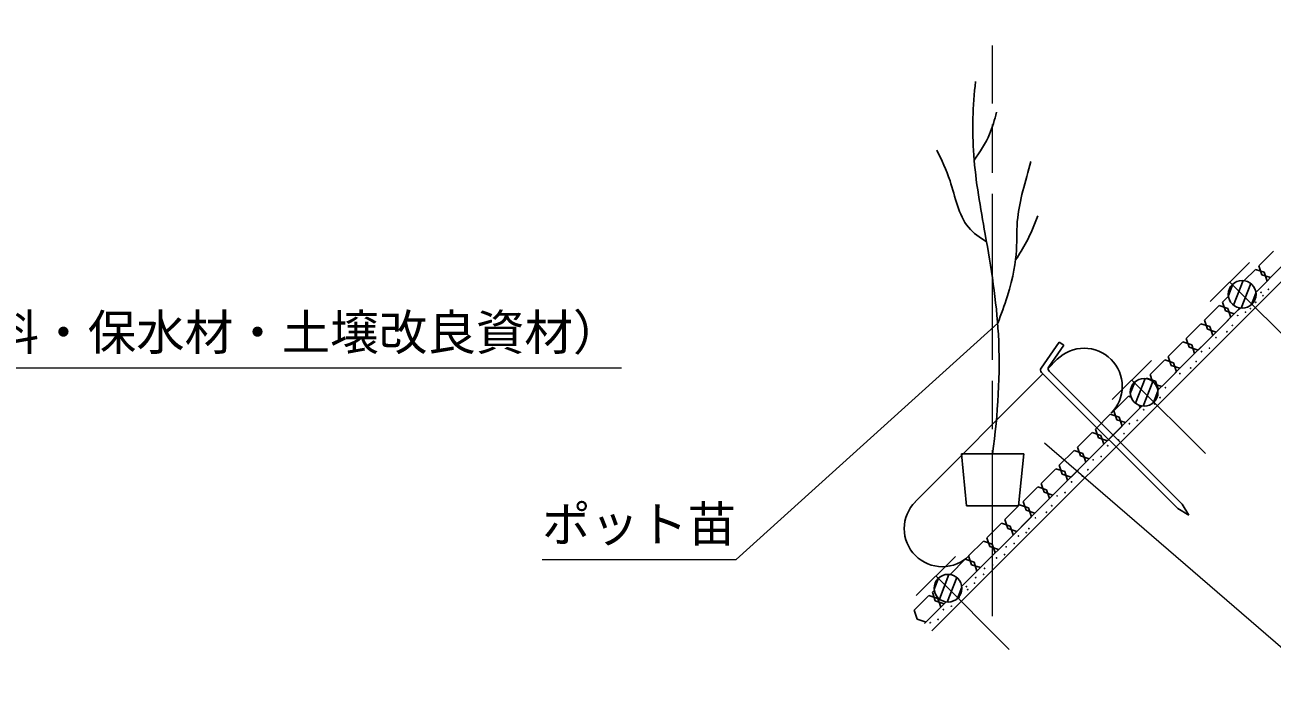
# Model space of a CAD drawing. Units: millimetres, scale not verified. Extents: x 200 to 8200, y 200 to 5825.
# Drawn here: x 1287 to 3086, y 2112 to 3058 of the extents above; entities that cross this region are included whole.
import ezdxf
from ezdxf.enums import TextEntityAlignment as Align

# ---------------------------------------------------------------- set-up
doc = ezdxf.new("R2010")
doc.units = ezdxf.units.MM
doc.header["$LTSCALE"] = 20
doc.linetypes.add('CHAIN', pattern=[18.5, 12, -1.5, 3.5, -1.5])
for name, color, linetype, lineweight in [('C-BMK', 3, 'CHAIN', 13), ('C-STR', 7, 'Continuous', 25), ('C-STR-HTXT', 1, 'Continuous', 13)]:
    doc.layers.add(name, color=color, linetype=linetype, lineweight=lineweight)
doc.styles.add('ＭＳ ゴシック', font='')
doc.styles.get('ＭＳ ゴシック').set_extended_font_data('MS Gothic')

msp = doc.modelspace()

# ---------------------------------------------------------------- linework, layer by layer
at = {"layer": 'C-BMK', "color": 2}
msp.add_line((2683.16, 2204.33), (2683.16, 3028.15), dxfattribs=at)
at = {"layer": 'C-STR'}
for p, q in [((3048.07, 2635.85), (3470.21, 3057.99)), ((3088.37, 2731.31), (3067.16, 2710.1)), ((3053.73, 2715.05), (2997.16, 2658.48)), ((3062.21, 2705.15), (3045.95, 2688.89)), ((3062.21, 2705.15), (3074.94, 2700.91)), ((3071.4, 2697.37), (3067.16, 2710.1)), ((3074.94, 2700.91), (3079.18, 2688.18)), ((3084.13, 2693.13), (3105.35, 2714.34)), ((3131.51, 2580.7), (3025.44, 2686.76)), ((3062.92, 2671.91), (3079.18, 2688.18)), ((3071.4, 2697.37), (3084.13, 2693.13)), ((3079.18, 2688.18), (3084.13, 2693.13)), ((3023.32, 2666.26), (3014.84, 2657.77)), ((3009.89, 2652.82), (2988.67, 2631.61)), ((3005.64, 2614.64), (3037.46, 2646.46)), ((3009.89, 2652.82), (3022.61, 2648.58)), ((3019.08, 2645.04), (3014.84, 2657.77)), ((3019.08, 2645.04), (3031.81, 2640.8)), ((3022.61, 2648.58), (3026.86, 2635.85)), ((3037.46, 2646.46), (3040.29, 2649.29)), ((3037.46, 2646.46), (3040.29, 2649.29)), ((2595.52, 2183.31), (3048.07, 2635.85)), ((2946.14, 2555.14), (3023.32, 2632.32)), ((2992.92, 2618.88), (2988.67, 2631.61)), ((2983.72, 2626.66), (2962.51, 2605.45)), ((2979.48, 2588.48), (3000.69, 2609.69)), ((2983.72, 2626.66), (2996.45, 2622.42)), ((2992.92, 2618.88), (3005.64, 2614.64)), ((2996.45, 2622.42), (3000.69, 2609.69)), ((2779.35, 2600.19), (2753.08, 2562.67)), ((2785.9, 2595.6), (2764.07, 2564.41)), ((2779.35, 2600.18), (2785.9, 2595.6)), ((2957.56, 2600.5), (2936.35, 2579.28)), ((2957.56, 2600.5), (2970.29, 2596.25)), ((2966.75, 2592.72), (2962.51, 2605.45)), ((2966.75, 2592.72), (2979.48, 2588.48)), ((2970.29, 2596.25), (2974.53, 2583.53)), ((2763.19, 2562.07), (2776.31, 2575.24)), ((2912.31, 2573.63), (2855.74, 2517.06)), ((2931.4, 2574.33), (2910.18, 2553.12)), ((2931.4, 2574.33), (2944.12, 2570.09)), ((2940.59, 2566.56), (2936.35, 2579.28)), ((2953.32, 2562.31), (2974.53, 2583.53)), ((2753.64, 2556.26), (2950.24, 2359.67)), ((2764.63, 2558.01), (2956.6, 2366.03)), ((2927.15, 2536.15), (2948.37, 2557.36)), ((2940.59, 2566.56), (2953.32, 2562.31)), ((2944.12, 2570.09), (2948.37, 2557.36)), ((2571.61, 2369.69), (2755.53, 2554.38)), ((2990.09, 2439.28), (2884.02, 2545.34)), ((2905.23, 2548.17), (2904.63, 2547.57)), ((2905.23, 2548.17), (2917.96, 2543.93)), ((2913.14, 2544.25), (2910.18, 2553.12)), ((2917.96, 2543.93), (2922.2, 2531.2)), ((2918.28, 2539.11), (2927.15, 2536.15)), ((2921.6, 2530.6), (2932, 2540.99)), ((2879.07, 2522.01), (2857.86, 2500.79)), ((2879.07, 2522.01), (2883.11, 2520.66)), ((2921.6, 2530.6), (2922.2, 2531.2)), ((2724.5, 2333.5), (2898.98, 2507.97)), ((2862.1, 2488.07), (2857.86, 2500.79)), ((2874.83, 2483.82), (2896.04, 2505.04)), ((2894.69, 2509.08), (2896.04, 2505.04)), ((2852.91, 2495.84), (2831.69, 2474.63)), ((2852.91, 2495.84), (2865.64, 2491.6)), ((2862.1, 2488.07), (2874.83, 2483.82)), ((2865.64, 2491.6), (2869.88, 2478.87)), ((2826.74, 2469.68), (2805.53, 2448.47)), ((2826.74, 2469.68), (2839.47, 2465.44)), ((2835.94, 2461.9), (2831.69, 2474.63)), ((2839.47, 2465.44), (2843.72, 2452.71)), ((2848.67, 2457.66), (2869.88, 2478.87)), ((2809.77, 2435.74), (2805.53, 2448.47)), ((2822.5, 2431.5), (2843.72, 2452.71)), ((2835.94, 2461.9), (2848.67, 2457.66)), ((2800.58, 2443.52), (2779.37, 2422.31)), ((2800.58, 2443.52), (2813.31, 2439.28)), ((2809.77, 2435.74), (2822.5, 2431.5)), ((2813.31, 2439.28), (2817.55, 2426.55)), ((2774.42, 2417.36), (2753.21, 2396.14)), ((2774.42, 2417.36), (2787.15, 2413.11)), ((2783.61, 2409.58), (2779.37, 2422.31)), ((2787.15, 2413.11), (2791.39, 2400.39)), ((2796.34, 2405.34), (2817.55, 2426.55)), ((2757.45, 2383.41), (2753.21, 2396.14)), ((2770.18, 2379.17), (2791.39, 2400.39)), ((2783.61, 2409.58), (2796.34, 2405.34)), ((2748.26, 2391.19), (2727.04, 2369.98)), ((2748.26, 2391.19), (2760.98, 2386.95)), ((2757.45, 2383.41), (2770.18, 2379.17)), ((2760.98, 2386.95), (2765.23, 2374.22)), ((2722.09, 2365.03), (2700.88, 2343.82)), ((2722.09, 2365.03), (2734.82, 2360.79)), ((2731.29, 2357.25), (2727.04, 2369.98)), ((2731.29, 2357.25), (2744.01, 2353.01)), ((2734.82, 2360.79), (2739.06, 2348.06)), ((2950.24, 2359.67), (2966.15, 2350.12)), ((2956.6, 2366.03), (2966.15, 2350.12)), ((2739.06, 2348.06), (2638.65, 2247.65)), ((2695.93, 2338.87), (2674.72, 2317.65)), ((2695.93, 2338.87), (2708.66, 2334.62)), ((2705.12, 2331.09), (2700.88, 2343.82)), ((2724.5, 2333.5), (2739.06, 2348.06)), ((2705.12, 2331.09), (2717.85, 2326.85)), ((2708.66, 2334.62), (2712.9, 2321.9)), ((2669.77, 2312.7), (2648.55, 2291.49)), ((2669.77, 2312.7), (2682.5, 2308.46)), ((2678.96, 2304.93), (2674.72, 2317.65)), ((2678.96, 2304.93), (2691.69, 2300.68)), ((2682.5, 2308.46), (2686.74, 2295.73)), ((2629.46, 2290.78), (2572.89, 2234.21)), ((2643.6, 2286.54), (2622.39, 2265.33)), ((2643.6, 2286.54), (2656.33, 2282.3)), ((2652.8, 2278.76), (2648.55, 2291.49)), ((2652.8, 2278.76), (2665.52, 2274.52)), ((2656.33, 2282.3), (2660.57, 2269.57)), ((2707.24, 2156.43), (2601.18, 2262.5)), ((2622.68, 2264.45), (2622.39, 2265.33)), ((2591.28, 2234.22), (2570.07, 2213)), ((2591.28, 2234.22), (2604.01, 2229.97)), ((2599.06, 2241.99), (2596.23, 2239.17)), ((2600.47, 2226.44), (2596.23, 2239.17)), ((2638.49, 2248.65), (2639.36, 2248.36)), ((2574.31, 2200.27), (2570.07, 2213)), ((2616.03, 2225.02), (2584.92, 2193.91)), ((2600.47, 2226.44), (2613.2, 2222.19)), ((2604.01, 2229.97), (2608.25, 2217.24)), ((2574.31, 2200.27), (2587.04, 2196.03))]:
    msp.add_line(p, q, dxfattribs=at)
at = {"layer": 'C-STR', "color": 3}
for p, q in [((3029.52, 2683.75), (3023.18, 2667.51)), ((3044.46, 2689.04), (3030.6, 2653.49)), ((3055.64, 2684.68), (3041.78, 2649.13)), ((3063.06, 2670.67), (3056.72, 2654.42)), ((2888.1, 2542.33), (2881.76, 2526.08)), ((2903.04, 2547.62), (2889.17, 2512.07)), ((2914.22, 2543.26), (2900.35, 2507.71)), ((2921.64, 2529.24), (2915.3, 2513)), ((2638.16, 2438.94), (2728.16, 2438.94)), ((2638.16, 2438.94), (2645.66, 2363.94)), ((2728.16, 2438.94), (2720.66, 2363.94)), ((2645.66, 2363.94), (2720.66, 2363.94)), ((2605.25, 2259.49), (2598.92, 2243.24)), ((2620.2, 2264.78), (2606.33, 2229.23)), ((2631.38, 2260.42), (2617.51, 2224.87)), ((2638.79, 2246.4), (2632.46, 2230.16))]:
    msp.add_line(p, q, dxfattribs=at)
for centre in [(3043.12, 2669.09), (2901.7, 2527.66), (2618.86, 2244.82)]:
    msp.add_circle(centre, 20, dxfattribs=at)
at = {"layer": 'C-STR'}
for centre in [(3070.44, 2671.86), (3073.19, 2667.05), (3081.03, 2676.28), (3054.9, 2648.35), (3062.74, 2657.57), (3036.65, 2638.49), (3048.07, 2643.34), (3021.1, 2614.97), (3028.95, 2624.19), (2995.98, 2591.26), (3005.4, 2606.67), (2984.56, 2586.4), (2953.31, 2554.59), (2969.02, 2562.88), (2976.86, 2572.11), (2924.77, 2520.02), (2932.47, 2534.31), (2901.23, 2502.5), (2916.93, 2510.8), (2891.81, 2487.09), (2872.69, 2467.94), (2880.39, 2482.23), (2849.14, 2450.42), (2864.85, 2458.71), (2828.3, 2430.14), (2839.72, 2435), (2820.6, 2415.85), (2797.06, 2398.33), (2812.76, 2406.63), (2776.22, 2378.06), (2787.64, 2382.92), (2768.52, 2363.77), (2744.97, 2346.25), (2760.68, 2354.54), (2731.73, 2325.05), (2735.55, 2330.83), (2702.68, 2304.52), (2714.1, 2309.38), (2720.31, 2320.19), (2688.93, 2288.51), (2700.34, 2293.37), (2671.57, 2273.41), (2682.99, 2278.26), (2656.82, 2252.1), (2658.8, 2260.18), (2670.22, 2265.03), (2634.73, 2231.18), (2645.4, 2247.24), (2647.28, 2242.83), (2612.17, 2214.01), (2623.59, 2218.87), (2593.08, 2194.92), (2604.5, 2199.78)]:
    msp.add_circle(centre, 0.3, dxfattribs=at)
for centre, radius, start, end in [((2815.15, 2536.3), 55, 44.92971, 134.92979), ((2815.16, 2536.31), 55, 314.92972, 44.9298), ((2757.18, 2559.8), 5, 145, 225), ((2768.16, 2561.54), 5, 145, 225), ((2610.61, 2330.91), 55, 135.07021, 225.07029), ((2610.6, 2330.9), 55, 225.0702, 315.07028)]:
    msp.add_arc(centre, radius, start, end, dxfattribs=at)
at = {"layer": 'C-STR', "color": 33}
for points, knots in [([(2683.16, 2438.94), (2690.54, 2496.01), (2694.61, 2553.96), (2691.42, 2611.37), (2691.42, 2611.37), (2691.42, 2611.37), (2691.42, 2611.37), (2691.42, 2611.37), (2691.42, 2611.37), (2691.42, 2611.37), (2688.73, 2659.87), (2680.86, 2707.98), (2672.4, 2755.96), (2672.4, 2755.96), (2672.4, 2755.96), (2672.4, 2755.96), (2672.4, 2755.96), (2672.4, 2755.96), (2672.4, 2755.96), (2665.7, 2793.91), (2658.63, 2831.78), (2655.9, 2870.11), (2655.9, 2870.11), (2655.9, 2870.11), (2655.9, 2870.11), (2655.9, 2870.11), (2655.9, 2870.11), (2655.9, 2870.11), (2653.39, 2905.43), (2654.56, 2941.14), (2658.44, 2976.35)], [0, 0, 0, 0, 1, 1, 1, 2, 2, 2, 3, 3, 3, 4, 4, 4, 5, 5, 5, 6, 6, 6, 7, 7, 7, 8, 8, 8, 9, 9, 9, 10, 10, 10, 10]), ([(2656.39, 2862.73), (2665.1, 2874.64), (2673.09, 2886.89), (2678.74, 2900.25), (2678.74, 2900.25), (2678.74, 2900.25), (2678.74, 2900.25), (2678.74, 2900.25), (2678.74, 2900.25), (2678.74, 2900.25), (2683.02, 2910.39), (2685.96, 2921.17), (2688.89, 2931.96)], [0, 0, 0, 0, 1, 1, 1, 2, 2, 2, 3, 3, 3, 4, 4, 4, 4]), ([(2674.44, 2744.82), (2664.55, 2750.93), (2655.24, 2757.47), (2648.29, 2765.8), (2648.29, 2765.8), (2648.29, 2765.8), (2648.29, 2765.8), (2648.29, 2765.8), (2648.29, 2765.8), (2648.29, 2765.8), (2633.45, 2783.63), (2629.45, 2809.67), (2621.65, 2833.03), (2621.65, 2833.03), (2621.65, 2833.03), (2621.65, 2833.03), (2621.65, 2833.03), (2621.65, 2833.03), (2621.65, 2833.03), (2616.44, 2848.62), (2609.53, 2863.02), (2602.62, 2877.42)], [0, 0, 0, 0, 1, 1, 1, 2, 2, 2, 3, 3, 3, 4, 4, 4, 5, 5, 5, 6, 6, 6, 7, 7, 7, 7]), ([(2690.59, 2627.43), (2695.34, 2639.82), (2700.27, 2653.48), (2704.11, 2665.61), (2704.11, 2665.61), (2704.11, 2665.61), (2704.11, 2665.61), (2704.11, 2665.61), (2704.11, 2665.61), (2704.11, 2665.61), (2722.95, 2725), (2715.76, 2747.29), (2719.33, 2779.76), (2719.33, 2779.76), (2719.33, 2779.76), (2719.33, 2779.76), (2719.33, 2779.76), (2719.33, 2779.76), (2719.33, 2779.76), (2721.92, 2803.26), (2730.14, 2832.09), (2738.36, 2860.93)], [0, 0, 0, 0, 1, 1, 1, 2, 2, 2, 3, 3, 3, 4, 4, 4, 5, 5, 5, 6, 6, 6, 7, 7, 7, 7]), ([(2716.21, 2718.83), (2721.89, 2727.24), (2727.23, 2735.82), (2731.92, 2744.77), (2731.92, 2744.77), (2731.92, 2744.77), (2731.92, 2744.77), (2731.92, 2744.77), (2731.92, 2744.77), (2731.92, 2744.77), (2738.22, 2756.82), (2743.33, 2769.51), (2748.44, 2782.21)], [0, 0, 0, 0, 1, 1, 1, 2, 2, 2, 3, 3, 3, 4, 4, 4, 4])]:
    msp.add_open_spline(points, degree=3, knots=knots, dxfattribs=at)
at = {"layer": 'C-STR-HTXT'}
for p, q in [((2690.59, 2627.43), (2313.1, 2286.31)), ((957.64, 2563.18), (2147.64, 2563.18)), ((2757.97, 2454.51), (3154.05, 2112.2)), ((2033.1, 2286.31), (2313.1, 2286.31))]:
    msp.add_line(p, q, dxfattribs=at)

# ---------------------------------------------------------------- texts
at = {"layer": 'C-STR-HTXT', "color": 7, "style": 'ＭＳ ゴシック'}
for s, p in [('薄綿（肥料・保水材・土壌改良資材）', (957.64, 2573.18)), ('ポット苗', (2033.1, 2296.31))]:
    msp.add_text(s, height=51.32, dxfattribs=at).set_placement(p, align=Align.BOTTOM_LEFT)

doc.saveas('drawing.dxf')
